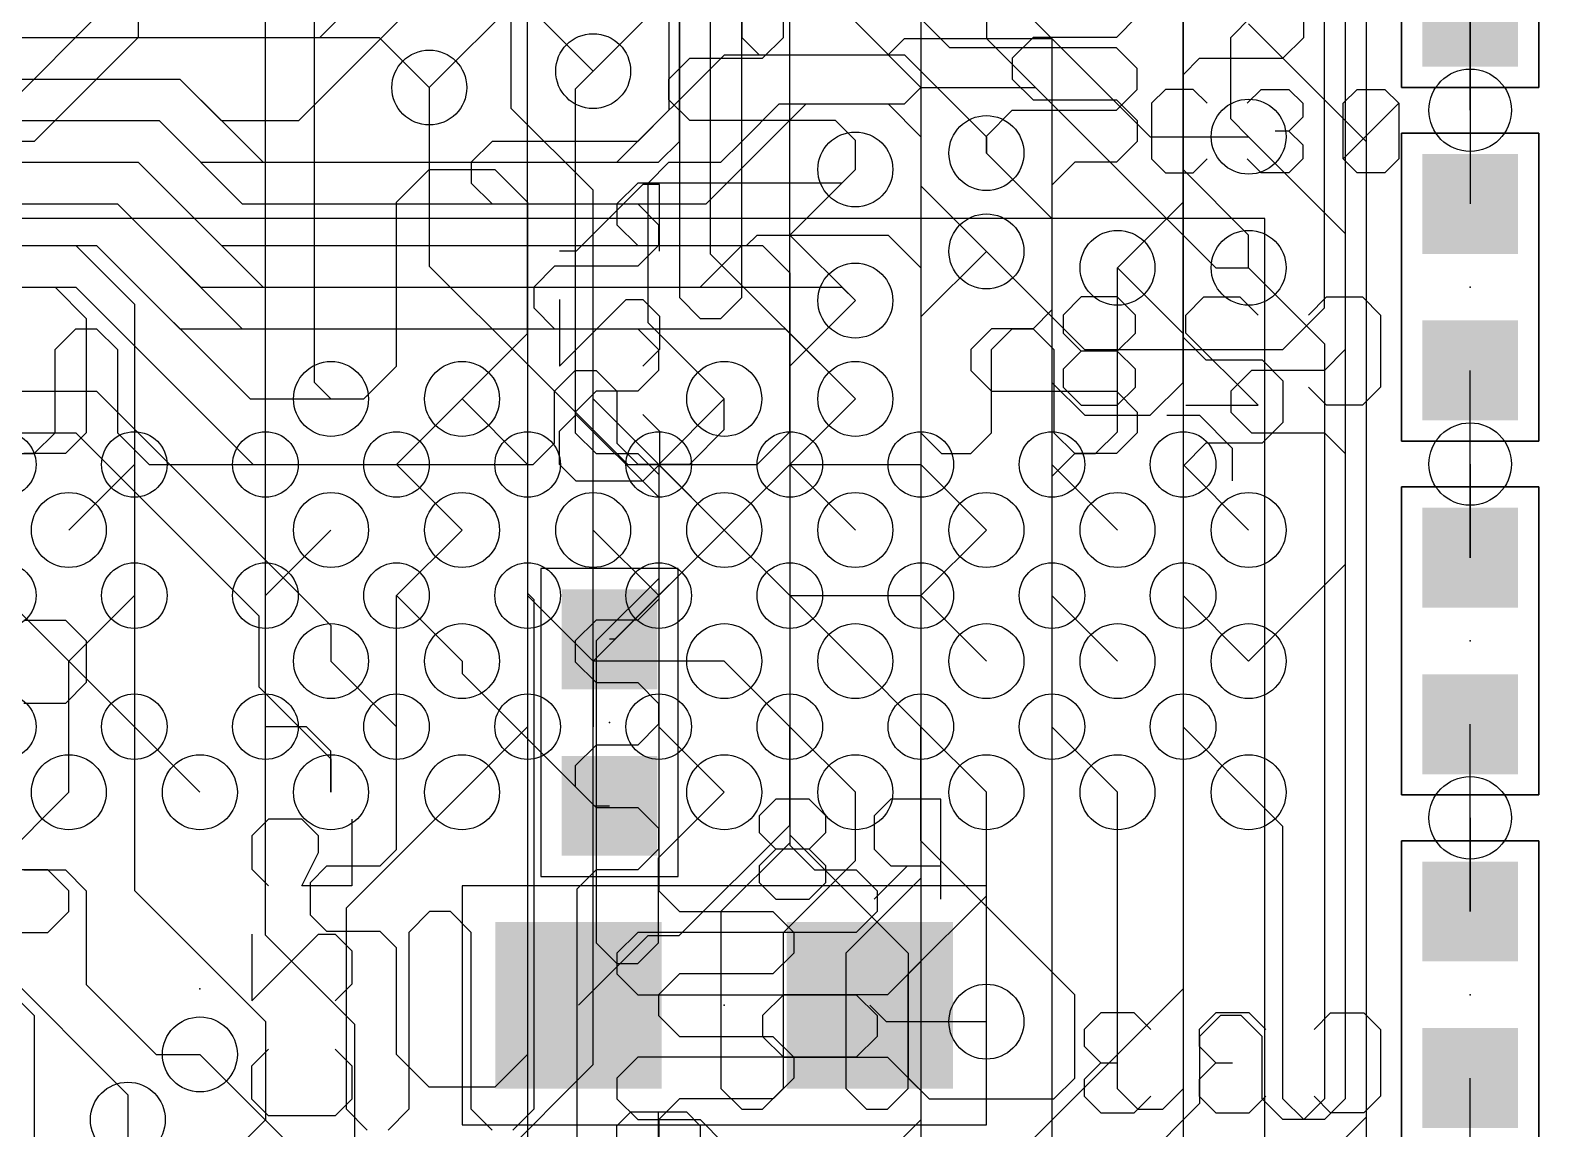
# Model space of a CAD drawing. Extents: x -61 to 136, y 23 to 123.
# Drawn here: x 89.76 to 98.97, y 66.75 to 73.45 of the extents above; entities that cross this region are included whole.
import ezdxf

# ---------------------------------------------------------------- set-up
doc = ezdxf.new("R2010")
doc.units = 0
for name, color, linetype in [('1', 14, 'CONTINUOUS'), ('13', 94, 'CONTINUOUS'), ('14', 94, 'CONTINUOUS'), ('16', 134, 'CONTINUOUS'), ('18', 94, 'CONTINUOUS'), ('2', 251, 'CONTINUOUS'), ('21', 251, 'CONTINUOUS'), ('23', 251, 'CONTINUOUS'), ('24', 54, 'CONTINUOUS'), ('25', 251, 'CONTINUOUS'), ('26', 54, 'CONTINUOUS'), ('3', 214, 'CONTINUOUS'), ('39', 14, 'CONTINUOUS'), ('4', 214, 'CONTINUOUS'), ('40', 134, 'CONTINUOUS'), ('41', 14, 'CONTINUOUS')]:
    doc.layers.add(name, color=color, linetype=linetype)

# ---------------------------------------------------------------- blocks, each defined once
blk = doc.blocks.new('RECT')
blk.add_solid([(-0.5, -0.5), (0.5, -0.5), (-0.5, 0.5), (0.5, 0.5)])
blk = doc.blocks.new('PIE')
blk.add_circle((0, 0), 0.5)
blk = doc.blocks.new('ROUNDV')
blk.add_circle((0, 0), 0.5)

msp = doc.modelspace()

# ---------------------------------------------------------------- linework, layer by layer
at = {"layer": '1'}
for p, q in [((94.107, 71.8185), (94.107, 74.2315)), ((93.726, 74.1045), (93.726, 71.8185)), ((98.552, 72.9615), (98.552, 73.533)), ((98.552, 72.9615), (98.552, 72.39)), ((93.726, 71.8185), (93.853, 71.6915)), ((93.98, 71.6915), (94.107, 71.8185)), ((93.853, 71.6915), (93.98, 71.6915)), ((98.552, 70.8025), (98.552, 71.374)), ((98.552, 70.8025), (98.552, 70.231)), ((90.4, 70.8), (90, 70.4)), ((92.4, 70.4), (92, 70.8)), ((93.6, 70.8), (94, 70.4)), ((94.4, 70.8), (94.8, 70.4)), ((95.6, 70.4), (95.2, 70.8)), ((96, 70.8), (96.4, 70.4)), ((96.8, 70.8), (97.2, 70.4)), ((91.2, 70), (91.6, 70.4)), ((93.2, 70.4), (93.6, 70)), ((90, 69.6), (90.4, 70)), ((92, 70), (92.4, 69.6)), ((93.2, 69.6), (92.8, 70)), ((94.8, 69.6), (94.4, 70)), ((95.6, 69.6), (95.2, 70)), ((96.4, 69.6), (96, 70)), ((97.2, 69.6), (96.8, 70)), ((90, 68.8), (90, 69.6)), ((91.6, 69.6), (92, 69.2)), ((94, 69.6), (93.2, 69.6)), ((90.8, 68.8), (90.4, 69.2)), ((91.45, 69.2), (91.2, 69.2)), ((91.6, 69.05), (91.45, 69.2)), ((92.4, 68.8), (92.8, 69.2)), ((94, 68.8), (93.6, 69.2)), ((94.8, 68.8), (94.4, 69.2)), ((95.6, 68.8), (95.2, 69.2)), ((96.4, 68.8), (96, 69.2)), ((97.2, 68.8), (96.8, 69.2)), ((98.552, 68.6435), (98.552, 69.215)), ((91.6, 68.8), (91.6, 69.05)), ((98.552, 68.6435), (98.552, 68.072)), ((89.8728, 68.326), (88.9635, 68.326)), ((89.9998, 68.199), (89.8728, 68.326)), ((89.9998, 68.072), (89.9998, 68.199)), ((89.8728, 67.945), (89.9998, 68.072)), ((88.9635, 67.945), (89.8728, 67.945)), ((89.535, 67.691), (89.789, 67.437)), ((89.789, 67.437), (89.789, 66.675)), ((90.8, 67.2), (92, 66)), ((98.552, 66.4845), (98.552, 67.056)), ((90.3605, 66.802), (90.3605, 66.0395))]:
    msp.add_line(p, q, dxfattribs=at)
at = {"layer": '13'}
for p, q in [((96.8, 71.3), (96.8, 76.7)), ((95.2, 74.118), (95.2, 66.8)), ((93.9165, 72.0835), (93.9165, 73.8505)), ((95.6, 73.8), (96, 73.4)), ((92.2, 73.1), (92.8, 73.7)), ((93.6625, 73.5375), (93.6625, 72.9615)), ((96, 73.4), (96, 71.3)), ((92.2, 73.1), (92.2, 72.011)), ((93.6625, 72.9615), (93.472, 72.771)), ((92.583, 72.771), (92.456, 72.644)), ((93.472, 72.771), (92.583, 72.771)), ((92.456, 72.644), (92.456, 72.517)), ((92.456, 72.517), (92.583, 72.39)), ((92.583, 72.39), (93.472, 72.39)), ((93.472, 72.39), (93.599, 72.263)), ((93.599, 72.263), (93.599, 72.136)), ((93.599, 72.136), (93.472, 72.009)), ((92.2, 72.011), (92.8, 71.411)), ((92.964, 72.009), (92.837, 71.882)), ((93.472, 72.009), (92.964, 72.009)), ((94.8, 71.2), (93.9165, 72.0835)), ((92.837, 71.882), (92.837, 71.755)), ((92.837, 71.755), (92.964, 71.628)), ((92.964, 71.628), (93.472, 71.628)), ((93.472, 71.628), (93.599, 71.501)), ((93.599, 71.501), (93.599, 71.374)), ((92.8, 71.411), (92.8, 66)), ((93.599, 71.374), (93.472, 71.247)), ((96, 71.3), (96.2, 71.1)), ((96.6, 71.1), (96.8, 71.3)), ((93.218, 71.247), (93.091, 71.12)), ((93.472, 71.247), (93.218, 71.247)), ((94.8, 71.2), (94.4, 70.8)), ((93.091, 71.12), (93.091, 70.993)), ((96.2, 71.1), (96.6, 71.1)), ((93.091, 70.993), (93.218, 70.866)), ((93.218, 70.866), (93.472, 70.866)), ((93.472, 70.866), (93.6, 70.738)), ((93.6, 70.738), (93.6, 69.978)), ((94.4, 70.8), (94.4, 68.4775)), ((93.6, 69.978), (93.472, 69.85)), ((93.218, 69.85), (93.091, 69.723)), ((93.472, 69.85), (93.218, 69.85)), ((93.091, 69.723), (93.091, 69.596)), ((93.091, 69.596), (93.218, 69.469)), ((93.218, 69.469), (93.472, 69.469)), ((93.472, 69.469), (93.599, 69.342)), ((93.599, 69.342), (93.599, 69.215)), ((93.599, 69.215), (93.472, 69.088)), ((93.218, 69.088), (93.091, 68.961)), ((93.472, 69.088), (93.218, 69.088)), ((93.091, 68.961), (93.091, 68.834)), ((93.091, 68.834), (93.218, 68.707)), ((93.218, 68.707), (93.472, 68.707)), ((93.472, 68.707), (93.599, 68.58)), ((93.599, 68.58), (93.599, 68.453)), ((93.599, 68.453), (93.472, 68.326)), ((94.4, 68.4775), (94.5515, 68.326)), ((93.218, 68.326), (93.1, 68.208)), ((93.472, 68.326), (93.218, 68.326)), ((94.5515, 68.326), (94.8055, 68.326)), ((94.8055, 68.326), (94.9325, 68.199)), ((93.1, 68.208), (93.1, 66.5)), ((94.9325, 68.199), (94.9325, 68.072)), ((94.9325, 68.072), (94.8055, 67.945)), ((93.472, 67.945), (93.345, 67.818)), ((94.8055, 67.945), (93.472, 67.945)), ((93.345, 67.818), (93.345, 67.691)), ((93.345, 67.691), (93.472, 67.564)), ((93.472, 67.564), (94.8055, 67.564)), ((94.8055, 67.564), (94.9325, 67.437)), ((94.9325, 67.437), (94.9325, 67.31)), ((94.9325, 67.31), (94.8055, 67.183)), ((93.472, 67.183), (93.345, 67.056)), ((94.8055, 67.183), (93.472, 67.183)), ((93.345, 67.056), (93.345, 66.929)), ((93.345, 66.929), (93.472, 66.802)), ((93.472, 66.802), (93.853, 66.802)), ((93.853, 66.802), (94, 66.655)), ((95.2, 66.8), (94.8, 66.4))]:
    msp.add_line(p, q, dxfattribs=at)
at = {"layer": '14'}
for p, q in [((97.917, 74.983), (97.917, 66.167)), ((91.531, 73.406), (92.025, 73.9)), ((97.663, 71.755), (97.663, 73.837)), ((91.404, 72.898), (92.106, 73.6)), ((80.264, 73.406), (91.531, 73.406)), ((95, 73.3), (95.1, 73.4)), ((95.1, 73.4), (96, 73.4)), ((96, 73.4), (96.6, 72.8)), ((93.345, 72.644), (94.001, 73.3)), ((94.001, 73.3), (95, 73.3)), ((80.01, 73.152), (90.678, 73.152)), ((90.678, 73.152), (90.932, 72.898)), ((95.1, 73), (95.2, 73.1)), ((95.2, 73.1), (95.9, 73.1)), ((95.9, 73.1), (97, 72)), ((94.107, 72.771), (94.336, 73)), ((94.336, 73), (95.1, 73)), ((78.994, 72.898), (90.551, 72.898)), ((90.551, 72.898), (90.805, 72.644)), ((90.932, 72.898), (91.404, 72.898)), ((94.107, 72.136), (94.107, 72.771)), ((96.6, 72.8), (97.2, 72.8)), ((78.867, 72.644), (90.424, 72.644)), ((90.424, 72.644), (91.186, 71.882)), ((90.805, 72.644), (93.345, 72.644)), ((94.4, 72.2), (94.8, 72.6)), ((78.41, 72.39), (90.297, 72.39)), ((90.297, 72.39), (91.059, 71.628)), ((94.4, 71), (94.4, 72.2)), ((78.136, 72.136), (90.17, 72.136)), ((90.17, 72.136), (91.106, 71.2)), ((93.853, 71.882), (94.107, 72.136)), ((95.6, 72.1), (95.2, 71.7)), ((95.6, 72.1), (96.199, 71.501)), ((97, 72), (97.2, 72)), ((91.186, 71.882), (93.853, 71.882)), ((97.409, 71.501), (97.663, 71.755)), ((95.2, 71.7), (95.2, 67.768)), ((89.916, 71.501), (90.043, 71.628)), ((90.043, 71.628), (90.17, 71.628)), ((90.17, 71.628), (90.297, 71.501)), ((91.059, 71.628), (92.583, 71.628)), ((92.583, 71.628), (93.411, 70.8)), ((89.916, 70.993), (89.916, 71.501)), ((90.297, 71.501), (90.297, 70.993)), ((96.199, 71.501), (97.409, 71.501)), ((91.106, 71.2), (91.6, 71.2)), ((92, 70.8), (92.4, 71.2)), ((89.789, 70.866), (89.916, 70.993)), ((90.297, 70.993), (90.49, 70.8)), ((94.2, 70.8), (94.4, 71)), ((89.662, 70.866), (89.789, 70.866)), ((90.49, 70.8), (92, 70.8)), ((93.411, 70.8), (94.2, 70.8)), ((95.2, 67.768), (94.996, 67.564)), ((94.361, 67.564), (94.234, 67.437)), ((94.996, 67.564), (94.361, 67.564)), ((94.234, 67.437), (94.234, 67.31)), ((94.234, 67.31), (94.361, 67.183)), ((94.361, 67.183), (94.996, 67.183)), ((94.996, 67.183), (95.2, 66.979)), ((95.2, 66.979), (95.2, 66))]:
    msp.add_line(p, q, dxfattribs=at)
at = {"layer": '16'}
for p, q in [((96.8, 72.6), (96.8, 75.1)), ((93.726, 72.771), (93.726, 74.168)), ((94.107, 74.168), (94.107, 73.406)), ((95.6, 73.8), (95.6, 73.4)), ((92.74, 73.66), (93.2, 73.2)), ((97.2, 73.488), (97.917, 72.771)), ((98.552, 73.533), (98.552, 72.9615)), ((82.169, 73.406), (91.894, 73.406)), ((91.894, 73.406), (92.2, 73.1)), ((94.107, 73.406), (94.213, 73.3)), ((95.6, 73.4), (96.8, 72.2)), ((94.213, 73.3), (95.1, 73.3)), ((95.1, 73.3), (95.6, 72.8)), ((79.375, 73.152), (90.678, 73.152)), ((90.678, 73.152), (91.186, 72.644)), ((93.89, 72.39), (94.5, 73)), ((94.5, 73), (95, 73)), ((95, 73), (95.2, 72.8)), ((98.552, 72.9615), (98.552, 72.39)), ((79.5147, 72.898), (90.551, 72.898)), ((90.551, 72.898), (91.059, 72.39)), ((93.599, 72.644), (93.726, 72.771)), ((95.2, 72.8), (95.2, 72.5)), ((95.6, 72.8), (95.6, 72.7)), ((97.917, 72.771), (97.917, 66.817)), ((79.6417, 72.644), (90.424, 72.644)), ((90.424, 72.644), (90.932, 72.136)), ((91.186, 72.644), (93.599, 72.644)), ((97.2, 72.2), (96.8, 72.6)), ((95.2, 72.5), (95.6, 72.1)), ((80.899, 72.39), (90.297, 72.39)), ((90.297, 72.39), (90.805, 71.882)), ((91.059, 72.39), (93.89, 72.39)), ((94.136, 72.136), (94.2, 72.2)), ((94.2, 72.2), (95, 72.2)), ((95, 72.2), (95.2, 72)), ((96.8, 72.2), (96.8, 71.5766)), ((97.2, 72), (97.2, 72.2)), ((81.026, 72.136), (90.17, 72.136)), ((90.17, 72.136), (90.678, 71.628)), ((90.932, 72.136), (94.136, 72.136)), ((95.2, 72), (95.2, 70.9922)), ((96.4, 71), (96.4, 72)), ((97.2, 72), (97.663, 71.537)), ((82.042, 71.882), (90.043, 71.882)), ((90.043, 71.882), (91.125, 70.8)), ((90.805, 71.882), (94.718, 71.882)), ((94.718, 71.882), (94.8, 71.8)), ((90.678, 71.628), (94.372, 71.628)), ((94.372, 71.628), (94.8, 71.2)), ((95.631, 71.501), (95.758, 71.628)), ((95.758, 71.628), (95.885, 71.628)), ((95.885, 71.628), (96.012, 71.501)), ((96.8, 71.5766), (96.9391, 71.4375)), ((97.663, 71.537), (97.663, 66.929)), ((95.631, 70.993), (95.631, 71.501)), ((96.012, 71.501), (96.012, 70.993)), ((92.964, 71.247), (93.091, 71.374)), ((93.091, 71.374), (93.218, 71.374)), ((93.218, 71.374), (93.345, 71.247)), ((96.9391, 71.4375), (97.282, 71.4375)), ((97.282, 71.4375), (97.409, 71.3105)), ((98.552, 70.8025), (98.552, 71.374)), ((97.409, 71.3105), (97.409, 71.0565)), ((89.281, 71.247), (90.17, 71.247)), ((90.17, 71.247), (91.6, 69.817)), ((92.964, 70.9295), (92.964, 71.247)), ((93.345, 71.247), (93.345, 70.9295)), ((94, 71.013), (94, 71.2)), ((88.9, 70.993), (90.043, 70.993)), ((90.043, 70.993), (91.1606, 69.8754)), ((93.7895, 70.8025), (94, 71.013)), ((95.2, 70.9922), (95.3262, 70.866)), ((95.504, 70.866), (95.631, 70.993)), ((96.012, 70.993), (96.139, 70.866)), ((96.266, 70.866), (96.4, 71)), ((97.409, 71.0565), (97.282, 70.9295)), ((92.8345, 70.8), (92.964, 70.9295)), ((93.345, 70.9295), (93.472, 70.8025)), ((96.9391, 70.9295), (96.8, 70.7904)), ((97.282, 70.9295), (96.9391, 70.9295)), ((93.472, 70.8025), (93.7895, 70.8025)), ((95.3262, 70.866), (95.504, 70.866)), ((96.139, 70.866), (96.266, 70.866)), ((98.552, 70.231), (98.552, 70.8025)), ((91.125, 70.8), (92.8345, 70.8)), ((96.8, 70.7904), (96.8, 67.6)), ((94, 70.4), (93.333, 69.733)), ((89.6, 70), (90.8, 68.8)), ((91.1606, 69.8754), (91.1606, 69.4436)), ((91.6, 69.817), (91.6, 69.6)), ((93.333, 69.733), (93.3, 69.733)), ((92.4, 69.6), (92.4, 69.525)), ((92.4, 69.525), (93.208, 68.717)), ((94.4, 69.2), (94, 69.6)), ((91.1606, 69.4436), (91.6, 69.0042)), ((94.4, 68.6), (94.4, 69.2)), ((98.552, 68.6435), (98.552, 69.215)), ((91.6, 69.0042), (91.6, 68.8)), ((89.0815, 67.8815), (90, 68.8)), ((93.208, 68.717), (93.3, 68.717)), ((93.725, 67.925), (94.4, 68.6)), ((98.552, 68.072), (98.552, 68.6435)), ((93.111, 67.5), (93.536, 67.925)), ((93.536, 67.925), (93.725, 67.925)), ((96.8, 67.6), (95.6, 66.4)), ((94.889, 67.5), (94.989, 67.4)), ((94.989, 67.4), (95.6, 67.4)), ((97.028, 67.437), (96.901, 67.31)), ((97.155, 67.437), (97.028, 67.437)), ((97.282, 67.31), (97.155, 67.437)), ((96.901, 67.31), (96.901, 66.901)), ((97.282, 66.929), (97.282, 67.31)), ((98.552, 66.4845), (98.552, 67.056)), ((96.901, 66.901), (96.4, 66.4)), ((97.409, 66.802), (97.282, 66.929)), ((97.663, 66.929), (97.536, 66.802)), ((97.917, 66.817), (97.4, 66.3)), ((97.536, 66.802), (97.409, 66.802))]:
    msp.add_line(p, q, dxfattribs=at)
at = {"layer": '2'}
for p, q in [((93.2, 71.2), (93.2, 71.7)), ((94, 70.4), (93.2, 71.2)), ((94, 70.4), (94.4, 70.8)), ((94.4, 70.8), (95.2, 70.8)), ((95.2, 70.8), (95.6, 70.4)), ((94, 70.4), (93.2, 69.6)), ((94, 70.4), (94.4, 70)), ((95.2, 70), (95.6, 70.4)), ((94.4, 70), (95.2, 70)), ((93.2, 69.6), (93.2, 69.2))]:
    msp.add_line(p, q, dxfattribs=at)
at = {"layer": '21'}
for p, q in [((97.3, 72.3), (84.95, 72.3)), ((97.3, 63.55), (97.3, 72.3))]:
    msp.add_line(p, q, dxfattribs=at)
at = {"layer": '23'}
for p in [(98.552, 71.882), (98.552, 69.723), (90.8, 67.6), (98.552, 67.564)]:
    msp.add_point(p, dxfattribs=at)
at = {"layer": '24'}
for p in [(98.552, 71.882), (98.552, 69.723), (93.3, 69.225), (94, 67.5), (98.552, 67.564)]:
    msp.add_point(p, dxfattribs=at)
at = {"layer": '25'}
for p, q in [((96.6921, 73.0889), (96.6074, 73.0042)), ((96.8616, 73.0889), (96.6921, 73.0889)), ((96.9464, 73.0042), (96.8616, 73.0889)), ((97.1921, 73.0042), (97.2768, 73.0889)), ((97.2768, 73.0889), (97.4463, 73.0889)), ((97.4463, 73.0889), (97.5311, 73.0042)), ((97.7768, 73.0042), (97.8615, 73.0889)), ((97.8615, 73.0889), (98.031, 73.0889)), ((98.031, 73.0889), (98.1158, 73.0042)), ((96.6074, 73.0042), (96.6074, 72.6652)), ((97.5311, 72.9195), (97.4463, 72.8347)), ((97.5311, 73.0042), (97.5311, 72.9195)), ((97.7768, 72.6652), (97.7768, 73.0042)), ((97.7768, 72.6652), (98.1158, 73.0042)), ((98.1158, 73.0042), (98.1158, 72.6652)), ((97.4463, 72.8347), (97.3616, 72.8347)), ((97.4463, 72.8347), (97.5311, 72.75)), ((97.5311, 72.75), (97.5311, 72.6652)), ((96.6074, 72.6652), (96.6921, 72.5805)), ((96.8616, 72.5805), (96.9464, 72.6652)), ((97.2768, 72.5805), (97.1921, 72.6652)), ((97.5311, 72.6652), (97.4463, 72.5805)), ((97.8615, 72.5805), (97.7768, 72.6652)), ((98.1158, 72.6652), (98.031, 72.5805)), ((96.6921, 72.5805), (96.8616, 72.5805)), ((97.4463, 72.5805), (97.2768, 72.5805)), ((98.031, 72.5805), (97.8615, 72.5805))]:
    msp.add_line(p, q, dxfattribs=at)
at = {"layer": '26'}
for p, q in [((93.5036, 72.5082), (93.0969, 72.1015)), ((93.6053, 72.5082), (93.5036, 72.5082)), ((93.6053, 72.1015), (93.6053, 72.5082)), ((93.0969, 72.1015), (92.9952, 72.1015)), ((96.1785, 71.8222), (96.0683, 71.712)), ((96.3988, 71.8222), (96.1785, 71.8222)), ((96.509, 71.712), (96.3988, 71.8222)), ((96.8167, 71.712), (96.9269, 71.8222)), ((96.9269, 71.8222), (97.1472, 71.8222)), ((97.1472, 71.8222), (97.2574, 71.712)), ((97.5652, 71.712), (97.6753, 71.8222)), ((97.6753, 71.8222), (97.8956, 71.8222)), ((97.8956, 71.8222), (98.0058, 71.712)), ((92.9952, 71.8066), (92.9952, 71.3998)), ((92.9952, 71.3998), (93.4019, 71.8066)), ((93.4019, 71.8066), (93.5036, 71.8066)), ((93.5036, 71.8066), (93.6053, 71.7049)), ((93.6053, 71.7049), (93.6053, 71.5015)), ((96.0683, 71.712), (96.0683, 71.6018)), ((96.509, 71.6018), (96.509, 71.712)), ((96.8167, 71.6018), (96.8167, 71.712)), ((98.0058, 71.712), (98.0058, 71.2714)), ((96.0683, 71.6018), (96.1785, 71.4917)), ((96.3988, 71.4917), (96.509, 71.6018)), ((97.2574, 71.1612), (96.8167, 71.6018)), ((93.6053, 71.5015), (93.5036, 71.3998)), ((96.1785, 71.4917), (96.0683, 71.3815)), ((96.3988, 71.4917), (96.1785, 71.4917)), ((96.509, 71.3815), (96.3988, 71.4917)), ((96.0683, 71.3815), (96.0683, 71.2714)), ((96.509, 71.2714), (96.509, 71.3815)), ((96.0683, 71.2714), (96.1785, 71.1612)), ((96.3988, 71.1612), (96.509, 71.2714)), ((97.6753, 71.1612), (97.5652, 71.2714)), ((98.0058, 71.2714), (97.8956, 71.1612)), ((92.9952, 71.0033), (93.0969, 71.1049)), ((93.5036, 71.1049), (93.6053, 71.0033)), ((96.1785, 71.1612), (96.3988, 71.1612)), ((96.8167, 71.1612), (97.2574, 71.1612)), ((97.8956, 71.1612), (97.6753, 71.1612)), ((92.9952, 70.7999), (92.9952, 71.0033)), ((93.6053, 71.0033), (93.6053, 70.7999)), ((93.0969, 70.6982), (92.9952, 70.7999)), ((93.6053, 70.7999), (93.5036, 70.6982)), ((93.5036, 70.6982), (93.0969, 70.6982)), ((94.3141, 68.7578), (94.2124, 68.6561)), ((94.5175, 68.7578), (94.3141, 68.7578)), ((94.6192, 68.6561), (94.5175, 68.7578)), ((95.0157, 68.7578), (94.9141, 68.6561)), ((95.3208, 68.7578), (95.0157, 68.7578)), ((95.3208, 68.1477), (95.3208, 68.7578)), ((91.2179, 68.6362), (91.1162, 68.5345)), ((91.4213, 68.6362), (91.2179, 68.6362)), ((91.5229, 68.5345), (91.4213, 68.6362)), ((91.7263, 68.6362), (91.7263, 68.2295)), ((94.2124, 68.6561), (94.2124, 68.5544)), ((94.6192, 68.5544), (94.6192, 68.6561)), ((94.9141, 68.6561), (94.9141, 68.4528)), ((91.1162, 68.5345), (91.1162, 68.3312)), ((91.5229, 68.4328), (91.5229, 68.5345)), ((94.2124, 68.5544), (94.3141, 68.4528)), ((94.5175, 68.4528), (94.6192, 68.5544)), ((91.4213, 68.2295), (91.5229, 68.4328)), ((94.3141, 68.4528), (94.2124, 68.3511)), ((94.5175, 68.4528), (94.3141, 68.4528)), ((94.6192, 68.3511), (94.5175, 68.4528)), ((94.9141, 68.4528), (95.0157, 68.3511)), ((91.1162, 68.3312), (91.2179, 68.2295)), ((94.2124, 68.3511), (94.2124, 68.2494)), ((94.6192, 68.2494), (94.6192, 68.3511)), ((95.1174, 68.3511), (94.9141, 68.1477)), ((95.0157, 68.3511), (95.3208, 68.3511)), ((91.7263, 68.2295), (91.4213, 68.2295)), ((94.2124, 68.2494), (94.3141, 68.1477)), ((94.5175, 68.1477), (94.6192, 68.2494)), ((94.3141, 68.1477), (94.5175, 68.1477)), ((91.1162, 67.9346), (91.1162, 67.5278)), ((91.1162, 67.5278), (91.5229, 67.9346)), ((91.5229, 67.9346), (91.6246, 67.9346)), ((91.6246, 67.9346), (91.7263, 67.8329)), ((91.7263, 67.8329), (91.7263, 67.6295)), ((91.7263, 67.6295), (91.6246, 67.5278)), ((96.2975, 67.4533), (96.1958, 67.3516)), ((96.5008, 67.4533), (96.2975, 67.4533)), ((96.6025, 67.3516), (96.5008, 67.4533)), ((96.9991, 67.4533), (96.8974, 67.3516)), ((97.2025, 67.4533), (96.9991, 67.4533)), ((97.3042, 67.3516), (97.2025, 67.4533)), ((97.5991, 67.3516), (97.7007, 67.4533)), ((97.7007, 67.4533), (97.9041, 67.4533)), ((97.9041, 67.4533), (98.0058, 67.3516)), ((96.1958, 67.3516), (96.1958, 67.2499)), ((96.8974, 67.3516), (96.8974, 67.2499)), ((98.0058, 67.3516), (98.0058, 66.9449)), ((91.1162, 67.1313), (91.2179, 67.2329)), ((91.6246, 67.2329), (91.7263, 67.1313)), ((96.1958, 67.2499), (96.2975, 67.1483)), ((96.8974, 67.2499), (96.9991, 67.1483)), ((91.1162, 66.9279), (91.1162, 67.1313)), ((91.7263, 67.1313), (91.7263, 66.9279)), ((96.2975, 67.1483), (96.1958, 67.0466)), ((96.2975, 67.1483), (96.3992, 67.1483)), ((96.9991, 67.1483), (96.8974, 67.0466)), ((96.9991, 67.1483), (97.1008, 67.1483)), ((96.1958, 67.0466), (96.1958, 66.9449)), ((96.8974, 67.0466), (96.8974, 66.9449)), ((96.1958, 66.9449), (96.2975, 66.8432)), ((96.5008, 66.8432), (96.6025, 66.9449)), ((96.8974, 66.9449), (96.9991, 66.8432)), ((97.2025, 66.8432), (97.3042, 66.9449)), ((97.7007, 66.8432), (97.5991, 66.9449)), ((98.0058, 66.9449), (97.9041, 66.8432)), ((91.2179, 66.8262), (91.1162, 66.9279)), ((91.7263, 66.9279), (91.6246, 66.8262)), ((93.345, 66.7651), (93.4297, 66.8499)), ((93.4297, 66.8499), (93.7687, 66.8499)), ((93.5992, 66.5956), (93.5992, 66.8499)), ((93.7687, 66.8499), (93.8534, 66.7651)), ((96.2975, 66.8432), (96.5008, 66.8432)), ((96.9991, 66.8432), (97.2025, 66.8432)), ((97.9041, 66.8432), (97.7007, 66.8432)), ((91.6246, 66.8262), (91.2179, 66.8262)), ((93.345, 66.5956), (93.345, 66.7651)), ((93.8534, 66.7651), (93.8534, 66.5956))]:
    msp.add_line(p, q, dxfattribs=at)
at = {"layer": '3'}
for p, q in [((94.4, 72.2), (94.4, 80.1)), ((95.2, 77.5), (95.2, 70)), ((97.79, 77.31), (97.79, 70.19)), ((94.107, 72.771), (94.107, 74.422)), ((92.7, 72.973), (92.7, 74.3)), ((91.2, 67.927), (91.2, 73.9)), ((90.424, 73.724), (90.424, 73.406)), ((91.5, 71.3), (91.5, 73.6)), ((90.17, 73.533), (89.662, 73.025)), ((96.52, 73.533), (96.393, 73.406)), ((97.536, 73.406), (97.536, 73.533)), ((90.424, 73.406), (89.789, 72.771)), ((95.885, 73.406), (95.758, 73.279)), ((96.393, 73.406), (95.885, 73.406)), ((97.409, 73.279), (97.536, 73.406)), ((95.758, 73.279), (95.758, 73.152)), ((96.8, 73.178), (96.901, 73.279)), ((96.901, 73.279), (97.409, 73.279)), ((95.758, 73.152), (95.885, 73.025)), ((96.8, 72.4), (96.8, 73.178)), ((95.885, 73.025), (96.393, 73.025)), ((96.393, 73.025), (96.52, 72.898)), ((93.2, 72.473), (92.7, 72.973)), ((96.52, 72.898), (96.52, 72.771)), ((89.789, 72.771), (87.122, 72.771)), ((93.98, 72.644), (94.107, 72.771)), ((96.52, 72.771), (96.393, 72.644)), ((93.5355, 72.517), (93.6625, 72.644)), ((93.6625, 72.644), (93.98, 72.644)), ((96.139, 72.644), (96, 72.505)), ((96.393, 72.644), (96.139, 72.644)), ((92, 72.4), (92.2, 72.6)), ((92.2, 72.6), (92.6, 72.6)), ((92.6, 72.6), (92.8, 72.4)), ((93.2, 70.4), (93.2, 72.473)), ((93.5355, 71.6645), (93.5355, 72.517)), ((96, 72.505), (96, 71.743)), ((92, 71.4), (92, 72.4)), ((92.8, 72.4), (92.8, 67.2)), ((96.4, 72), (96.8, 72.4)), ((94.8, 71.8), (94.4, 72.2)), ((87.122, 72.136), (90.043, 72.136)), ((90.043, 72.136), (90.4, 71.779)), ((96.4, 72), (96.8, 71.6)), ((86.868, 71.882), (89.916, 71.882)), ((89.916, 71.882), (90.1065, 71.6915)), ((90.4, 71.779), (90.4, 68.2)), ((94.8, 71.8), (94.4, 71.4)), ((96, 71.743), (95.885, 71.628)), ((90.1065, 71.6915), (90.1065, 70.993)), ((94, 71.2), (93.5355, 71.6645)), ((95.631, 71.628), (95.504, 71.501)), ((95.885, 71.628), (95.631, 71.628)), ((96.8, 71.6), (96.8, 65.2)), ((95.504, 71.501), (95.504, 71.374)), ((91.8, 71.2), (92, 71.4)), ((94.4, 71.4), (94.4, 68.541)), ((95.504, 71.374), (95.631, 71.247)), ((91.6, 71.2), (91.5, 71.3)), ((91.6, 71.2), (91.8, 71.2)), ((94, 71.2), (93.6, 70.8)), ((95.631, 71.247), (96.393, 71.247)), ((96.393, 71.247), (96.52, 71.12)), ((96.52, 71.12), (96.52, 70.993)), ((90.1065, 70.993), (89.9795, 70.866)), ((96.52, 70.993), (96.393, 70.866)), ((89.9795, 70.866), (89.7255, 70.866)), ((96.139, 70.866), (96, 70.727)), ((96.393, 70.866), (96.139, 70.866)), ((93.6, 70.8), (93.6, 68.198)), ((96, 70.727), (96, 70)), ((92, 70), (92.4, 70.4)), ((93.2, 67.1385), (93.2, 70.4)), ((97.79, 70.19), (97.2, 69.6)), ((92, 68.45), (92, 70)), ((95.2, 70), (95.6, 69.6)), ((96, 70), (96.4, 69.6)), ((89.7255, 69.85), (89.9795, 69.85)), ((89.9795, 69.85), (90.1065, 69.723)), ((90.1065, 69.723), (90.1065, 69.469)), ((95.2, 69.2), (94.8, 69.6)), ((90.1065, 69.469), (89.9795, 69.342)), ((89.9795, 69.342), (89.7255, 69.342)), ((95.2, 68.503), (95.2, 69.2)), ((94.4, 68.541), (95.123, 67.818)), ((96.139, 67.564), (95.2, 68.503)), ((91.9, 68.35), (92, 68.45)), ((89.7255, 68.326), (89.9795, 68.326)), ((89.9795, 68.326), (90.1065, 68.199)), ((91.475, 68.25), (91.575, 68.35)), ((91.575, 68.35), (91.9, 68.35)), ((91.475, 68.05), (91.475, 68.25)), ((90.1065, 68.199), (90.1065, 67.6275)), ((90.4, 68.2), (91.2, 67.4)), ((93.6, 68.198), (93.726, 68.072)), ((89.2429, 68.072), (90.3605, 66.9544)), ((91.575, 67.95), (91.475, 68.05)), ((93.726, 68.072), (94.2975, 68.072)), ((94.2975, 68.072), (94.4245, 67.945)), ((91.9, 67.95), (91.575, 67.95)), ((92, 67.85), (91.9, 67.95)), ((91.7448, 67.3822), (91.2, 67.927)), ((94.4245, 67.945), (94.4245, 67.818)), ((92, 67.2), (92, 67.85)), ((94.4245, 67.818), (94.2975, 67.691)), ((95.123, 67.818), (95.123, 67.056)), ((93.726, 67.691), (93.599, 67.564)), ((94.2975, 67.691), (93.726, 67.691)), ((90.1065, 67.6275), (90.534, 67.2)), ((93.599, 67.564), (93.599, 67.437)), ((96.139, 67.056), (96.139, 67.564)), ((91.2, 67.4), (91.2, 66.8)), ((93.599, 67.437), (93.726, 67.31)), ((91.7448, 66.4718), (91.7448, 67.3822)), ((93.726, 67.31), (94.2975, 67.31)), ((94.2975, 67.31), (94.4245, 67.183)), ((90.534, 67.2), (90.8, 67.2)), ((92.2, 67), (92, 67.2)), ((92.4, 66.3385), (93.2, 67.1385)), ((92.8, 67.2), (92.6, 67)), ((94.4245, 67.183), (94.4245, 67.056)), ((94.4245, 67.056), (94.2975, 66.929)), ((95.123, 67.056), (95.25, 66.929)), ((96.012, 66.929), (96.139, 67.056)), ((90.3605, 66.9544), (90.3605, 66.802)), ((92.6, 67), (92.2, 67)), ((93.726, 66.929), (93.6, 66.803)), ((94.2975, 66.929), (93.726, 66.929)), ((95.25, 66.929), (96.012, 66.929)), ((91.2, 66.8), (90.8, 66.4)), ((93.6, 66.803), (93.6, 66))]:
    msp.add_line(p, q, dxfattribs=at)
at = {"layer": '39'}
for p, q in [((98.1329, 73.1012), (98.1329, 74.9808)), ((98.9711, 74.9808), (98.9711, 73.1012)), ((98.9711, 73.1012), (98.1329, 73.1012)), ((98.1329, 70.9422), (98.1329, 72.8218)), ((98.1329, 72.8218), (98.9711, 72.8218)), ((98.9711, 72.8218), (98.9711, 70.9422)), ((98.9711, 70.9422), (98.1329, 70.9422)), ((98.1329, 68.7832), (98.1329, 70.6628)), ((98.1329, 70.6628), (98.9711, 70.6628)), ((98.9711, 70.6628), (98.9711, 68.7832)), ((98.9711, 68.7832), (98.1329, 68.7832)), ((98.1329, 66.6242), (98.1329, 68.5038)), ((98.1329, 68.5038), (98.9711, 68.5038)), ((98.9711, 68.5038), (98.9711, 66.6242))]:
    msp.add_line(p, q, dxfattribs=at)
at = {"layer": '4'}
for p, q in [((92.8, 71.6), (92.8, 80.1)), ((96.8, 74.1), (96.8, 66.99)), ((93.2, 73.2), (93.6, 73.6)), ((94.361, 73.406), (94.361, 73.533)), ((94.8, 73.5), (95.2, 73.1)), ((95.377, 73.3425), (95.2, 73.5195)), ((97.0915, 73.406), (97.2185, 73.533)), ((94.234, 73.279), (94.361, 73.406)), ((97.0915, 72.9085), (97.0915, 73.406)), ((96.393, 73.3425), (95.377, 73.3425)), ((96.52, 73.2155), (96.393, 73.3425)), ((93.2, 73.2), (93.091, 73.091)), ((93.6625, 73.152), (93.7895, 73.279)), ((93.7895, 73.279), (94.234, 73.279)), ((96.52, 73.0885), (96.52, 73.2155)), ((93.6625, 73.025), (93.6625, 73.152)), ((93.091, 73.091), (93.091, 71.109)), ((93.7895, 72.898), (93.6625, 73.025)), ((95.2, 73.1), (95.2, 68.276)), ((96.393, 72.9615), (96.52, 73.0885)), ((95.6, 72.8035), (95.758, 72.9615)), ((95.758, 72.9615), (96.393, 72.9615)), ((94.6785, 72.898), (93.7895, 72.898)), ((94.8, 72.7765), (94.6785, 72.898)), ((97.2, 72.8), (97.0915, 72.9085)), ((94.8, 72.6), (94.8, 72.7765)), ((95.6, 72.7), (95.6, 72.8035)), ((97.2, 72.8), (97.79, 72.21)), ((95.6, 72.7), (96, 72.3)), ((94.8, 72.6), (94.717, 72.517)), ((93.472, 72.517), (93.345, 72.39)), ((94.717, 72.517), (93.472, 72.517)), ((93.345, 72.39), (93.345, 72.263)), ((96, 72.3), (96, 66)), ((93.345, 72.263), (93.472, 72.136)), ((97.79, 72.21), (97.79, 71.501)), ((93.472, 72.136), (94.234, 72.136)), ((94.234, 72.136), (94.4, 71.97)), ((94.4, 71.97), (94.4, 68.492)), ((92.4, 71.2), (92.8, 71.6)), ((97.79, 71.501), (97.663, 71.374)), ((97.2185, 71.374), (97.0915, 71.247)), ((97.663, 71.374), (97.2185, 71.374)), ((92.4, 71.2), (92.8, 70.8)), ((97.0915, 71.247), (97.0915, 71.12)), ((93.091, 71.109), (93.6, 70.6)), ((97.0915, 71.12), (97.2185, 70.993)), ((97.2185, 70.993), (97.663, 70.993)), ((97.663, 70.993), (97.79, 70.866)), ((97.79, 70.866), (97.79, 66.929)), ((92.8, 70.8), (92.8, 70.014)), ((93.6, 70.6), (93.6, 70.105)), ((93.6, 70.105), (93.218, 69.723)), ((92.8, 70.014), (92.837, 69.977)), ((92.837, 69.977), (92.837, 66.8655)), ((93.218, 69.723), (93.218, 67.8815)), ((91.694, 68.094), (92.4, 68.8)), ((93.599, 68.399), (94, 68.8)), ((94.8, 68.384), (94.8, 68.8)), ((95.6, 68.168), (95.6, 68.8)), ((96.4, 66.99), (96.4, 68.8)), ((97.409, 68.591), (97.2, 68.8)), ((97.409, 66.929), (97.409, 68.591)), ((94.4, 68.492), (93.98, 68.072)), ((93.599, 67.8815), (93.599, 68.399)), ((94.361, 67.945), (94.8, 68.384)), ((95.2, 68.276), (94.742, 67.818)), ((95.123, 67.691), (95.6, 68.168)), ((91.694, 66.8655), (91.694, 68.094)), ((92.202, 68.072), (92.075, 67.945)), ((92.329, 68.072), (92.202, 68.072)), ((92.456, 67.945), (92.329, 68.072)), ((93.98, 68.072), (93.98, 66.9925)), ((92.075, 67.945), (92.075, 66.8655)), ((92.456, 66.8655), (92.456, 67.945)), ((93.218, 67.8815), (93.345, 67.7545)), ((93.472, 67.7545), (93.599, 67.8815)), ((94.361, 66.9925), (94.361, 67.945)), ((94.742, 67.818), (94.742, 66.9925)), ((93.345, 67.7545), (93.472, 67.7545)), ((95.123, 66.9925), (95.123, 67.691)), ((93.98, 66.9925), (94.107, 66.8655)), ((94.234, 66.8655), (94.361, 66.9925)), ((94.742, 66.9925), (94.869, 66.8655)), ((94.996, 66.8655), (95.123, 66.9925)), ((96.525, 66.865), (96.4, 66.99)), ((96.8, 66.99), (96.675, 66.865)), ((91.821, 66.7385), (91.694, 66.8655)), ((92.075, 66.8655), (91.948, 66.7385)), ((92.583, 66.7385), (92.456, 66.8655)), ((92.837, 66.8655), (92.71, 66.7385)), ((94.107, 66.8655), (94.234, 66.8655)), ((94.869, 66.8655), (94.996, 66.8655)), ((96.675, 66.865), (96.525, 66.865)), ((97.536, 66.802), (97.409, 66.929)), ((97.79, 66.929), (97.663, 66.802)), ((97.663, 66.802), (97.536, 66.802))]:
    msp.add_line(p, q, dxfattribs=at)
at = {"layer": '40'}
for p, q in [((98.1329, 74.9808), (98.1329, 73.1012)), ((98.9711, 73.1012), (98.9711, 74.9808)), ((98.1329, 73.1012), (98.9711, 73.1012)), ((98.9711, 72.8218), (98.1329, 72.8218)), ((98.1329, 72.8218), (98.1329, 70.9422)), ((98.9711, 70.9422), (98.9711, 72.8218)), ((98.1329, 70.9422), (98.9711, 70.9422)), ((98.1329, 70.6628), (98.1329, 68.7832)), ((98.9711, 70.6628), (98.1329, 70.6628)), ((98.9711, 68.7832), (98.9711, 70.6628)), ((92.8809, 70.1648), (92.8809, 68.2852)), ((93.7191, 70.1648), (92.8809, 70.1648)), ((93.7191, 68.2852), (93.7191, 70.1648)), ((98.1329, 68.7832), (98.9711, 68.7832)), ((98.9711, 68.5038), (98.1329, 68.5038)), ((98.1329, 68.5038), (98.1329, 66.6242)), ((98.9711, 66.6242), (98.9711, 68.5038)), ((95.6, 68.229), (92.4, 68.229)), ((92.4, 68.229), (92.4, 66.771)), ((92.8809, 68.2852), (93.7191, 68.2852)), ((95.6, 66.771), (95.6, 68.229)), ((92.4, 66.771), (95.6, 66.771))]:
    msp.add_line(p, q, dxfattribs=at)
at = {"layer": '41'}
for p, q in [((96.7, 71.1), (96.9, 71.1)), ((96.9, 71.1), (97.1, 70.9)), ((97.1, 70.9), (97.1, 70.7))]:
    msp.add_line(p, q, dxfattribs=at)

# ---------------------------------------------------------------- block references
at = {"layer": '1', "xscale": 0.6096, "yscale": 0.5842}
for p, rotation in [((98.552, 73.533), 270), ((98.552, 72.39), 90), ((98.552, 71.374), 90), ((98.552, 70.231), 270), ((98.552, 69.215), 270), ((98.552, 68.072), 90), ((98.552, 67.056), 90)]:
    msp.add_blockref('RECT', p, dxfattribs=dict(at, rotation=rotation))
at = {"layer": '1', "xscale": 0.4, "yscale": 0.4}
for p in [(89.6, 70.8), (90.4, 70.8), (91.2, 70.8), (92, 70.8), (92.8, 70.8), (93.6, 70.8), (94.4, 70.8), (95.2, 70.8), (96, 70.8), (96.8, 70.8), (89.6, 70), (90.4, 70), (91.2, 70), (92, 70), (92.8, 70), (93.6, 70), (94.4, 70), (95.2, 70), (96, 70), (96.8, 70), (89.6, 69.2), (90.4, 69.2), (91.2, 69.2), (92, 69.2), (92.8, 69.2), (93.6, 69.2), (94.4, 69.2), (95.2, 69.2), (96, 69.2), (96.8, 69.2)]:
    msp.add_blockref('PIE', p, dxfattribs=at)
at = {"layer": '16'}
for p, xscale, yscale, rotation in [((98.552, 73.533), 0.6096, 0.5842, 270), ((98.552, 72.39), 0.6096, 0.5842, 90), ((98.552, 71.374), 0.6096, 0.5842, 90), ((98.552, 70.231), 0.6096, 0.5842, 270), ((93.3, 69.733), 0.6096, 0.5842, 270), ((98.552, 69.215), 0.6096, 0.5842, 270), ((93.3, 68.717), 0.6096, 0.5842, 270), ((98.552, 68.072), 0.6096, 0.5842, 90), ((93.111, 67.5), 1.016, 1.016, 180), ((94.889, 67.5), 1.016, 1.016, 180), ((98.552, 67.056), 0.6096, 0.5842, 90)]:
    msp.add_blockref('RECT', p, dxfattribs=dict(at, xscale=xscale, yscale=yscale, rotation=rotation))
at = {"layer": '18'}
for p, xscale, yscale in [((93.2, 73.2), 0.4572, 0.4572), ((93.2, 73.2), 0.4572, 0.4572), ((93.2, 73.2), 0.4572, 0.4572), ((93.2, 73.2), 0.4572, 0.4572), ((93.2, 73.2), 0.4572, 0.4572), ((93.2, 73.2), 0.4572, 0.4572), ((93.2, 73.2), 0.4572, 0.4572), ((93.2, 73.2), 0.4572, 0.4572), ((92.2, 73.1), 0.4572, 0.4572), ((92.2, 73.1), 0.4572, 0.4572), ((92.2, 73.1), 0.4572, 0.4572), ((92.2, 73.1), 0.4572, 0.4572), ((92.2, 73.1), 0.4572, 0.4572), ((92.2, 73.1), 0.4572, 0.4572), ((92.2, 73.1), 0.4572, 0.4572), ((92.2, 73.1), 0.4572, 0.4572), ((98.552, 72.9615), 0.5032, 0.5032), ((98.552, 72.9615), 0.5032, 0.5032), ((98.552, 72.9615), 0.5032, 0.5032), ((98.552, 72.9615), 0.5032, 0.5032), ((98.552, 72.9615), 0.5032, 0.5032), ((98.552, 72.9615), 0.5032, 0.5032), ((98.552, 72.9615), 0.5032, 0.5032), ((98.552, 72.9615), 0.5032, 0.5032), ((97.2, 72.8), 0.4572, 0.4572), ((97.2, 72.8), 0.4572, 0.4572), ((97.2, 72.8), 0.4572, 0.4572), ((97.2, 72.8), 0.4572, 0.4572), ((97.2, 72.8), 0.4572, 0.4572), ((97.2, 72.8), 0.4572, 0.4572), ((97.2, 72.8), 0.4572, 0.4572), ((97.2, 72.8), 0.4572, 0.4572), ((95.6, 72.7), 0.4572, 0.4572), ((95.6, 72.7), 0.4572, 0.4572), ((95.6, 72.7), 0.4572, 0.4572), ((95.6, 72.7), 0.4572, 0.4572), ((95.6, 72.7), 0.4572, 0.4572), ((95.6, 72.7), 0.4572, 0.4572), ((95.6, 72.7), 0.4572, 0.4572), ((95.6, 72.7), 0.4572, 0.4572), ((94.8, 72.6), 0.4572, 0.4572), ((94.8, 72.6), 0.4572, 0.4572), ((94.8, 72.6), 0.4572, 0.4572), ((94.8, 72.6), 0.4572, 0.4572), ((94.8, 72.6), 0.4572, 0.4572), ((94.8, 72.6), 0.4572, 0.4572), ((94.8, 72.6), 0.4572, 0.4572), ((94.8, 72.6), 0.4572, 0.4572), ((95.6, 72.1), 0.4572, 0.4572), ((95.6, 72.1), 0.4572, 0.4572), ((95.6, 72.1), 0.4572, 0.4572), ((95.6, 72.1), 0.4572, 0.4572), ((95.6, 72.1), 0.4572, 0.4572), ((95.6, 72.1), 0.4572, 0.4572), ((95.6, 72.1), 0.4572, 0.4572), ((95.6, 72.1), 0.4572, 0.4572), ((96.4, 72), 0.4572, 0.4572), ((96.4, 72), 0.4572, 0.4572), ((96.4, 72), 0.4572, 0.4572), ((96.4, 72), 0.4572, 0.4572), ((96.4, 72), 0.4572, 0.4572), ((96.4, 72), 0.4572, 0.4572), ((96.4, 72), 0.4572, 0.4572), ((96.4, 72), 0.4572, 0.4572), ((97.2, 72), 0.4572, 0.4572), ((97.2, 72), 0.4572, 0.4572), ((97.2, 72), 0.4572, 0.4572), ((97.2, 72), 0.4572, 0.4572), ((97.2, 72), 0.4572, 0.4572), ((97.2, 72), 0.4572, 0.4572), ((97.2, 72), 0.4572, 0.4572), ((97.2, 72), 0.4572, 0.4572), ((94.8, 71.8), 0.4572, 0.4572), ((94.8, 71.8), 0.4572, 0.4572), ((94.8, 71.8), 0.4572, 0.4572), ((94.8, 71.8), 0.4572, 0.4572), ((94.8, 71.8), 0.4572, 0.4572), ((94.8, 71.8), 0.4572, 0.4572), ((94.8, 71.8), 0.4572, 0.4572), ((94.8, 71.8), 0.4572, 0.4572), ((91.6, 71.2), 0.4572, 0.4572), ((91.6, 71.2), 0.4572, 0.4572), ((91.6, 71.2), 0.4572, 0.4572), ((91.6, 71.2), 0.4572, 0.4572), ((91.6, 71.2), 0.4572, 0.4572), ((91.6, 71.2), 0.4572, 0.4572), ((91.6, 71.2), 0.4572, 0.4572), ((91.6, 71.2), 0.4572, 0.4572), ((92.4, 71.2), 0.4572, 0.4572), ((92.4, 71.2), 0.4572, 0.4572), ((92.4, 71.2), 0.4572, 0.4572), ((92.4, 71.2), 0.4572, 0.4572), ((92.4, 71.2), 0.4572, 0.4572), ((92.4, 71.2), 0.4572, 0.4572), ((92.4, 71.2), 0.4572, 0.4572), ((92.4, 71.2), 0.4572, 0.4572), ((94, 71.2), 0.4572, 0.4572), ((94, 71.2), 0.4572, 0.4572), ((94, 71.2), 0.4572, 0.4572), ((94, 71.2), 0.4572, 0.4572), ((94, 71.2), 0.4572, 0.4572), ((94, 71.2), 0.4572, 0.4572), ((94, 71.2), 0.4572, 0.4572), ((94, 71.2), 0.4572, 0.4572), ((94.8, 71.2), 0.4572, 0.4572), ((94.8, 71.2), 0.4572, 0.4572), ((94.8, 71.2), 0.4572, 0.4572), ((94.8, 71.2), 0.4572, 0.4572), ((94.8, 71.2), 0.4572, 0.4572), ((94.8, 71.2), 0.4572, 0.4572), ((94.8, 71.2), 0.4572, 0.4572), ((94.8, 71.2), 0.4572, 0.4572), ((98.552, 70.8025), 0.5032, 0.5032), ((98.552, 70.8025), 0.5032, 0.5032), ((98.552, 70.8025), 0.5032, 0.5032), ((98.552, 70.8025), 0.5032, 0.5032), ((98.552, 70.8025), 0.5032, 0.5032), ((98.552, 70.8025), 0.5032, 0.5032), ((98.552, 70.8025), 0.5032, 0.5032), ((98.552, 70.8025), 0.5032, 0.5032), ((90, 70.4), 0.4572, 0.4572), ((90, 70.4), 0.4572, 0.4572), ((90, 70.4), 0.4572, 0.4572), ((90, 70.4), 0.4572, 0.4572), ((90, 70.4), 0.4572, 0.4572), ((90, 70.4), 0.4572, 0.4572), ((90, 70.4), 0.4572, 0.4572), ((90, 70.4), 0.4572, 0.4572), ((91.6, 70.4), 0.4572, 0.4572), ((91.6, 70.4), 0.4572, 0.4572), ((91.6, 70.4), 0.4572, 0.4572), ((91.6, 70.4), 0.4572, 0.4572), ((91.6, 70.4), 0.4572, 0.4572), ((91.6, 70.4), 0.4572, 0.4572), ((91.6, 70.4), 0.4572, 0.4572), ((91.6, 70.4), 0.4572, 0.4572), ((92.4, 70.4), 0.4572, 0.4572), ((92.4, 70.4), 0.4572, 0.4572), ((92.4, 70.4), 0.4572, 0.4572), ((92.4, 70.4), 0.4572, 0.4572), ((92.4, 70.4), 0.4572, 0.4572), ((92.4, 70.4), 0.4572, 0.4572), ((92.4, 70.4), 0.4572, 0.4572), ((92.4, 70.4), 0.4572, 0.4572), ((93.2, 70.4), 0.4572, 0.4572), ((93.2, 70.4), 0.4572, 0.4572), ((93.2, 70.4), 0.4572, 0.4572), ((93.2, 70.4), 0.4572, 0.4572), ((93.2, 70.4), 0.4572, 0.4572), ((93.2, 70.4), 0.4572, 0.4572), ((93.2, 70.4), 0.4572, 0.4572), ((93.2, 70.4), 0.4572, 0.4572), ((94, 70.4), 0.4572, 0.4572), ((94, 70.4), 0.4572, 0.4572), ((94, 70.4), 0.4572, 0.4572), ((94, 70.4), 0.4572, 0.4572), ((94, 70.4), 0.4572, 0.4572), ((94, 70.4), 0.4572, 0.4572), ((94, 70.4), 0.4572, 0.4572), ((94, 70.4), 0.4572, 0.4572), ((94.8, 70.4), 0.4572, 0.4572), ((94.8, 70.4), 0.4572, 0.4572), ((94.8, 70.4), 0.4572, 0.4572), ((94.8, 70.4), 0.4572, 0.4572), ((94.8, 70.4), 0.4572, 0.4572), ((94.8, 70.4), 0.4572, 0.4572), ((94.8, 70.4), 0.4572, 0.4572), ((94.8, 70.4), 0.4572, 0.4572), ((95.6, 70.4), 0.4572, 0.4572), ((95.6, 70.4), 0.4572, 0.4572), ((95.6, 70.4), 0.4572, 0.4572), ((95.6, 70.4), 0.4572, 0.4572), ((95.6, 70.4), 0.4572, 0.4572), ((95.6, 70.4), 0.4572, 0.4572), ((95.6, 70.4), 0.4572, 0.4572), ((95.6, 70.4), 0.4572, 0.4572), ((96.4, 70.4), 0.4572, 0.4572), ((96.4, 70.4), 0.4572, 0.4572), ((96.4, 70.4), 0.4572, 0.4572), ((96.4, 70.4), 0.4572, 0.4572), ((96.4, 70.4), 0.4572, 0.4572), ((96.4, 70.4), 0.4572, 0.4572), ((96.4, 70.4), 0.4572, 0.4572), ((96.4, 70.4), 0.4572, 0.4572), ((97.2, 70.4), 0.4572, 0.4572), ((97.2, 70.4), 0.4572, 0.4572), ((97.2, 70.4), 0.4572, 0.4572), ((97.2, 70.4), 0.4572, 0.4572), ((97.2, 70.4), 0.4572, 0.4572), ((97.2, 70.4), 0.4572, 0.4572), ((97.2, 70.4), 0.4572, 0.4572), ((97.2, 70.4), 0.4572, 0.4572), ((91.6, 69.6), 0.4572, 0.4572), ((91.6, 69.6), 0.4572, 0.4572), ((91.6, 69.6), 0.4572, 0.4572), ((91.6, 69.6), 0.4572, 0.4572), ((91.6, 69.6), 0.4572, 0.4572), ((91.6, 69.6), 0.4572, 0.4572), ((91.6, 69.6), 0.4572, 0.4572), ((91.6, 69.6), 0.4572, 0.4572), ((92.4, 69.6), 0.4572, 0.4572), ((92.4, 69.6), 0.4572, 0.4572), ((92.4, 69.6), 0.4572, 0.4572), ((92.4, 69.6), 0.4572, 0.4572), ((92.4, 69.6), 0.4572, 0.4572), ((92.4, 69.6), 0.4572, 0.4572), ((92.4, 69.6), 0.4572, 0.4572), ((92.4, 69.6), 0.4572, 0.4572), ((94, 69.6), 0.4572, 0.4572), ((94, 69.6), 0.4572, 0.4572), ((94, 69.6), 0.4572, 0.4572), ((94, 69.6), 0.4572, 0.4572), ((94, 69.6), 0.4572, 0.4572), ((94, 69.6), 0.4572, 0.4572), ((94, 69.6), 0.4572, 0.4572), ((94, 69.6), 0.4572, 0.4572), ((94.8, 69.6), 0.4572, 0.4572), ((94.8, 69.6), 0.4572, 0.4572), ((94.8, 69.6), 0.4572, 0.4572), ((94.8, 69.6), 0.4572, 0.4572), ((94.8, 69.6), 0.4572, 0.4572), ((94.8, 69.6), 0.4572, 0.4572), ((94.8, 69.6), 0.4572, 0.4572), ((94.8, 69.6), 0.4572, 0.4572), ((95.6, 69.6), 0.4572, 0.4572), ((95.6, 69.6), 0.4572, 0.4572), ((95.6, 69.6), 0.4572, 0.4572), ((95.6, 69.6), 0.4572, 0.4572), ((95.6, 69.6), 0.4572, 0.4572), ((95.6, 69.6), 0.4572, 0.4572), ((95.6, 69.6), 0.4572, 0.4572), ((95.6, 69.6), 0.4572, 0.4572), ((96.4, 69.6), 0.4572, 0.4572), ((96.4, 69.6), 0.4572, 0.4572), ((96.4, 69.6), 0.4572, 0.4572), ((96.4, 69.6), 0.4572, 0.4572), ((96.4, 69.6), 0.4572, 0.4572), ((96.4, 69.6), 0.4572, 0.4572), ((96.4, 69.6), 0.4572, 0.4572), ((96.4, 69.6), 0.4572, 0.4572), ((97.2, 69.6), 0.4572, 0.4572), ((97.2, 69.6), 0.4572, 0.4572), ((97.2, 69.6), 0.4572, 0.4572), ((97.2, 69.6), 0.4572, 0.4572), ((97.2, 69.6), 0.4572, 0.4572), ((97.2, 69.6), 0.4572, 0.4572), ((97.2, 69.6), 0.4572, 0.4572), ((97.2, 69.6), 0.4572, 0.4572), ((90, 68.8), 0.4572, 0.4572), ((90, 68.8), 0.4572, 0.4572), ((90, 68.8), 0.4572, 0.4572), ((90, 68.8), 0.4572, 0.4572), ((90, 68.8), 0.4572, 0.4572), ((90, 68.8), 0.4572, 0.4572), ((90, 68.8), 0.4572, 0.4572), ((90, 68.8), 0.4572, 0.4572), ((90.8, 68.8), 0.4572, 0.4572), ((90.8, 68.8), 0.4572, 0.4572), ((90.8, 68.8), 0.4572, 0.4572), ((90.8, 68.8), 0.4572, 0.4572), ((90.8, 68.8), 0.4572, 0.4572), ((90.8, 68.8), 0.4572, 0.4572), ((90.8, 68.8), 0.4572, 0.4572), ((90.8, 68.8), 0.4572, 0.4572), ((91.6, 68.8), 0.4572, 0.4572), ((91.6, 68.8), 0.4572, 0.4572), ((91.6, 68.8), 0.4572, 0.4572), ((91.6, 68.8), 0.4572, 0.4572), ((91.6, 68.8), 0.4572, 0.4572), ((91.6, 68.8), 0.4572, 0.4572), ((91.6, 68.8), 0.4572, 0.4572), ((91.6, 68.8), 0.4572, 0.4572), ((92.4, 68.8), 0.4572, 0.4572), ((92.4, 68.8), 0.4572, 0.4572), ((92.4, 68.8), 0.4572, 0.4572), ((92.4, 68.8), 0.4572, 0.4572), ((92.4, 68.8), 0.4572, 0.4572), ((92.4, 68.8), 0.4572, 0.4572), ((92.4, 68.8), 0.4572, 0.4572), ((92.4, 68.8), 0.4572, 0.4572), ((94, 68.8), 0.4572, 0.4572), ((94, 68.8), 0.4572, 0.4572), ((94, 68.8), 0.4572, 0.4572), ((94, 68.8), 0.4572, 0.4572), ((94, 68.8), 0.4572, 0.4572), ((94, 68.8), 0.4572, 0.4572), ((94, 68.8), 0.4572, 0.4572), ((94, 68.8), 0.4572, 0.4572), ((94.8, 68.8), 0.4572, 0.4572), ((94.8, 68.8), 0.4572, 0.4572), ((94.8, 68.8), 0.4572, 0.4572), ((94.8, 68.8), 0.4572, 0.4572), ((94.8, 68.8), 0.4572, 0.4572), ((94.8, 68.8), 0.4572, 0.4572), ((94.8, 68.8), 0.4572, 0.4572), ((94.8, 68.8), 0.4572, 0.4572), ((95.6, 68.8), 0.4572, 0.4572), ((95.6, 68.8), 0.4572, 0.4572), ((95.6, 68.8), 0.4572, 0.4572), ((95.6, 68.8), 0.4572, 0.4572), ((95.6, 68.8), 0.4572, 0.4572), ((95.6, 68.8), 0.4572, 0.4572), ((95.6, 68.8), 0.4572, 0.4572), ((95.6, 68.8), 0.4572, 0.4572), ((96.4, 68.8), 0.4572, 0.4572), ((96.4, 68.8), 0.4572, 0.4572), ((96.4, 68.8), 0.4572, 0.4572), ((96.4, 68.8), 0.4572, 0.4572), ((96.4, 68.8), 0.4572, 0.4572), ((96.4, 68.8), 0.4572, 0.4572), ((96.4, 68.8), 0.4572, 0.4572), ((96.4, 68.8), 0.4572, 0.4572), ((97.2, 68.8), 0.4572, 0.4572), ((97.2, 68.8), 0.4572, 0.4572), ((97.2, 68.8), 0.4572, 0.4572), ((97.2, 68.8), 0.4572, 0.4572), ((97.2, 68.8), 0.4572, 0.4572), ((97.2, 68.8), 0.4572, 0.4572), ((97.2, 68.8), 0.4572, 0.4572), ((97.2, 68.8), 0.4572, 0.4572), ((98.552, 68.6435), 0.5032, 0.5032), ((98.552, 68.6435), 0.5032, 0.5032), ((98.552, 68.6435), 0.5032, 0.5032), ((98.552, 68.6435), 0.5032, 0.5032), ((98.552, 68.6435), 0.5032, 0.5032), ((98.552, 68.6435), 0.5032, 0.5032), ((98.552, 68.6435), 0.5032, 0.5032), ((98.552, 68.6435), 0.5032, 0.5032), ((95.6, 67.4), 0.4572, 0.4572), ((95.6, 67.4), 0.4572, 0.4572), ((95.6, 67.4), 0.4572, 0.4572), ((95.6, 67.4), 0.4572, 0.4572), ((95.6, 67.4), 0.4572, 0.4572), ((95.6, 67.4), 0.4572, 0.4572), ((95.6, 67.4), 0.4572, 0.4572), ((95.6, 67.4), 0.4572, 0.4572), ((90.8, 67.2), 0.4572, 0.4572), ((90.8, 67.2), 0.4572, 0.4572), ((90.8, 67.2), 0.4572, 0.4572), ((90.8, 67.2), 0.4572, 0.4572), ((90.8, 67.2), 0.4572, 0.4572), ((90.8, 67.2), 0.4572, 0.4572), ((90.8, 67.2), 0.4572, 0.4572), ((90.8, 67.2), 0.4572, 0.4572), ((90.3605, 66.802), 0.4572, 0.4572), ((90.3605, 66.802), 0.4572, 0.4572), ((90.3605, 66.802), 0.4572, 0.4572), ((90.3605, 66.802), 0.4572, 0.4572), ((90.3605, 66.802), 0.4572, 0.4572), ((90.3605, 66.802), 0.4572, 0.4572), ((90.3605, 66.802), 0.4572, 0.4572), ((90.3605, 66.802), 0.4572, 0.4572)]:
    msp.add_blockref('ROUNDV', p, dxfattribs=dict(at, xscale=xscale, yscale=yscale))

doc.saveas('drawing.dxf')
